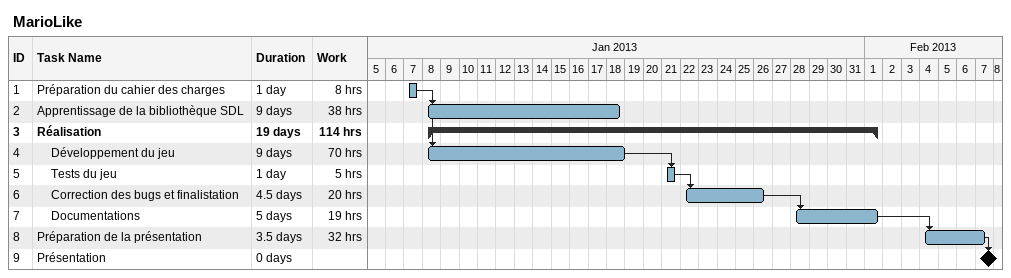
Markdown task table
MarioLike

| ID | Level | Task | Duration | Start | Finish | Predecessors | Work (h) |
|---|---|---|---|---|---|---|---|
| 1 | 1 | Préparation du cahier des charges | 1d | 2013-01-07 | 2013-01-07 |  | 8 |
| 2 | 1 | Apprentissage de la bibliothèque SDL | 9d | 2013-01-08 | 2013-01-18 | 1 | 38 |
| 3 | 1 | **Réalisation** | 19d | 2013-01-08 | 2013-02-01 |  | 114 |
| 4 | 2 | Développement du jeu | 9d | 2013-01-08 | 2013-01-19 | 1 | 70 |
| 5 | 2 | Tests du jeu | 1d | 2013-01-21 | 2013-01-21 | 4 | 5 |
| 6 | 2 | Correction des bugs et finalistation | 4.5d | 2013-01-22 | 2013-01-26 | 5 | 20 |
| 7 | 2 | Documentations | 5d | 2013-01-28 | 2013-02-01 | 6 | 19 |
| 8 | 1 | Préparation de la présentation | 3.5d | 2013-02-04 | 2013-02-07 | 7 | 32 |
| 9 | 1 | Présentation | 0d | 2013-02-07 | 2013-02-07 | 8 |  |
